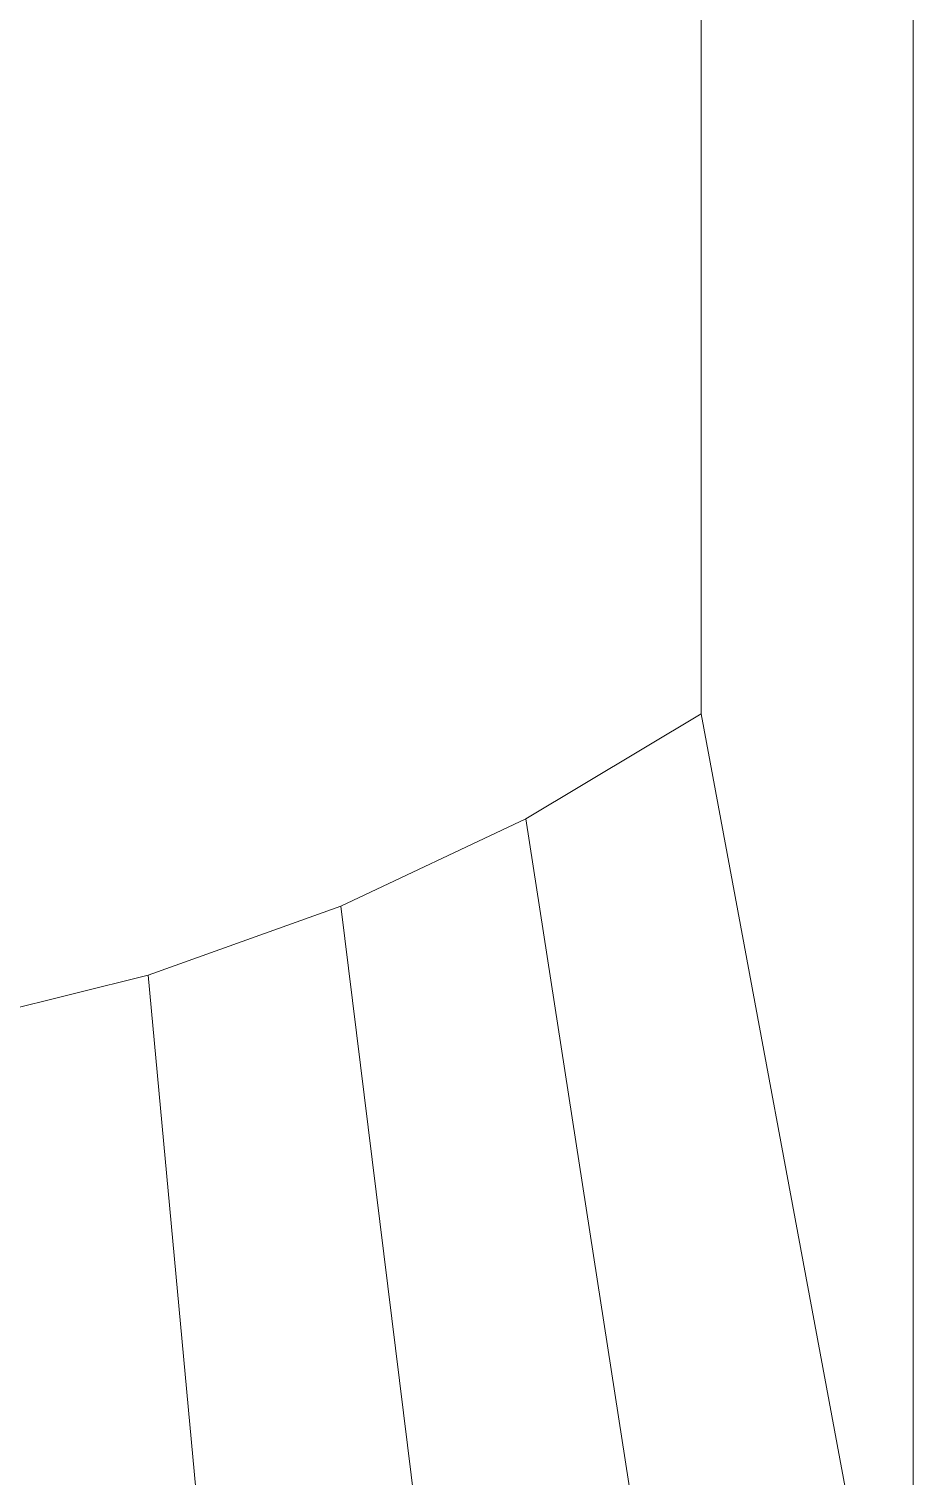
# Model space of a CAD drawing. Header units: inches. Extents: x -827 to 154, y -802 to 207.
# Drawn here: x -724.051 to -721.964, y 36.902 to 40.318 of the extents above; entities that cross this region are included whole.
import ezdxf

# ---------------------------------------------------------------- set-up
doc = ezdxf.new("R2010")
doc.units = ezdxf.units.IN
doc.header["$MEASUREMENT"] = 0
doc.layers.add('DrillPressTable _1__skp', color=8, linetype='Continuous', lineweight=9)
doc.layers.add('Layer0', color=7, linetype='Continuous', lineweight=9)

# ---------------------------------------------------------------- blocks, each defined once
blk = doc.blocks.new('DrillPressTable _1__skp_18-402061-Level 1')
at = {"layer": 'Layer0'}
for p, q in [((6.4691, 19.98), (6.4691, 0.98)), ((6.4691, 0.98), (6.4691, 19.98)), ((6.4691, 19.98), (6.4691, 0.98)), ((5.9691, 19.5751), (5.9691, 3.67)), ((5.9691, 3.67), (5.9691, 19.5751)), ((5.5547, 3.422), (5.9691, 3.67)), ((5.9691, 3.67), (5.5547, 3.422)), ((5.9691, 3.67), (6.4691, 0.98)), ((5.9691, 3.67), (6.4691, 0.98)), ((5.118, 3.2157), (5.5547, 3.422)), ((5.5547, 3.422), (5.118, 3.2157)), ((5.9789, 0.6866), (5.5547, 3.422)), ((5.5547, 3.422), (5.9789, 0.6866)), ((4.6632, 3.0532), (5.118, 3.2157)), ((5.118, 3.2157), (4.6632, 3.0532)), ((5.4624, 0.4426), (5.118, 3.2157)), ((5.118, 3.2157), (5.4624, 0.4426)), ((4.1947, 2.9359), (4.6632, 3.0532)), ((4.6632, 3.0532), (4.1947, 2.9359)), ((4.9244, 0.2504), (4.6632, 3.0532)), ((4.6632, 3.0532), (4.9244, 0.2504))]:
    blk.add_line(p, q, dxfattribs=at)
blk = doc.blocks.new('DrillPressTable _1__skp_3-402046-Level 1')
blk.add_blockref('DrillPressTable _1__skp_18-402061-Level 1', (2.6712, 0.2015))
blk = doc.blocks.new('DrillPressTable _1__skp_2-402045-Level 1')
blk.add_blockref('DrillPressTable _1__skp_3-402046-Level 1', (1.9576, 0.5283))
blk = doc.blocks.new('DrillPressTable _1__skp_1-402044-Level 1')
at = {"rotation": 270.0000000000001}
blk.add_blockref('DrillPressTable _1__skp_2-402045-Level 1', (123.4866, 172.5737), dxfattribs=at)
blk = doc.blocks.new('DrillPressTable _1__skp-401998-Level 1')
blk.add_blockref('DrillPressTable _1__skp_1-402044-Level 1', (0, 0))

msp = doc.modelspace()

# ---------------------------------------------------------------- block references
at = {"layer": 'DrillPressTable _1__skp', "color": 7, "rotation": 89.99999999999967}
msp.add_blockref('DrillPressTable _1__skp-401998-Level 1', (-560.487909, -89.184773), dxfattribs=at)

doc.saveas('drawing.dxf')
